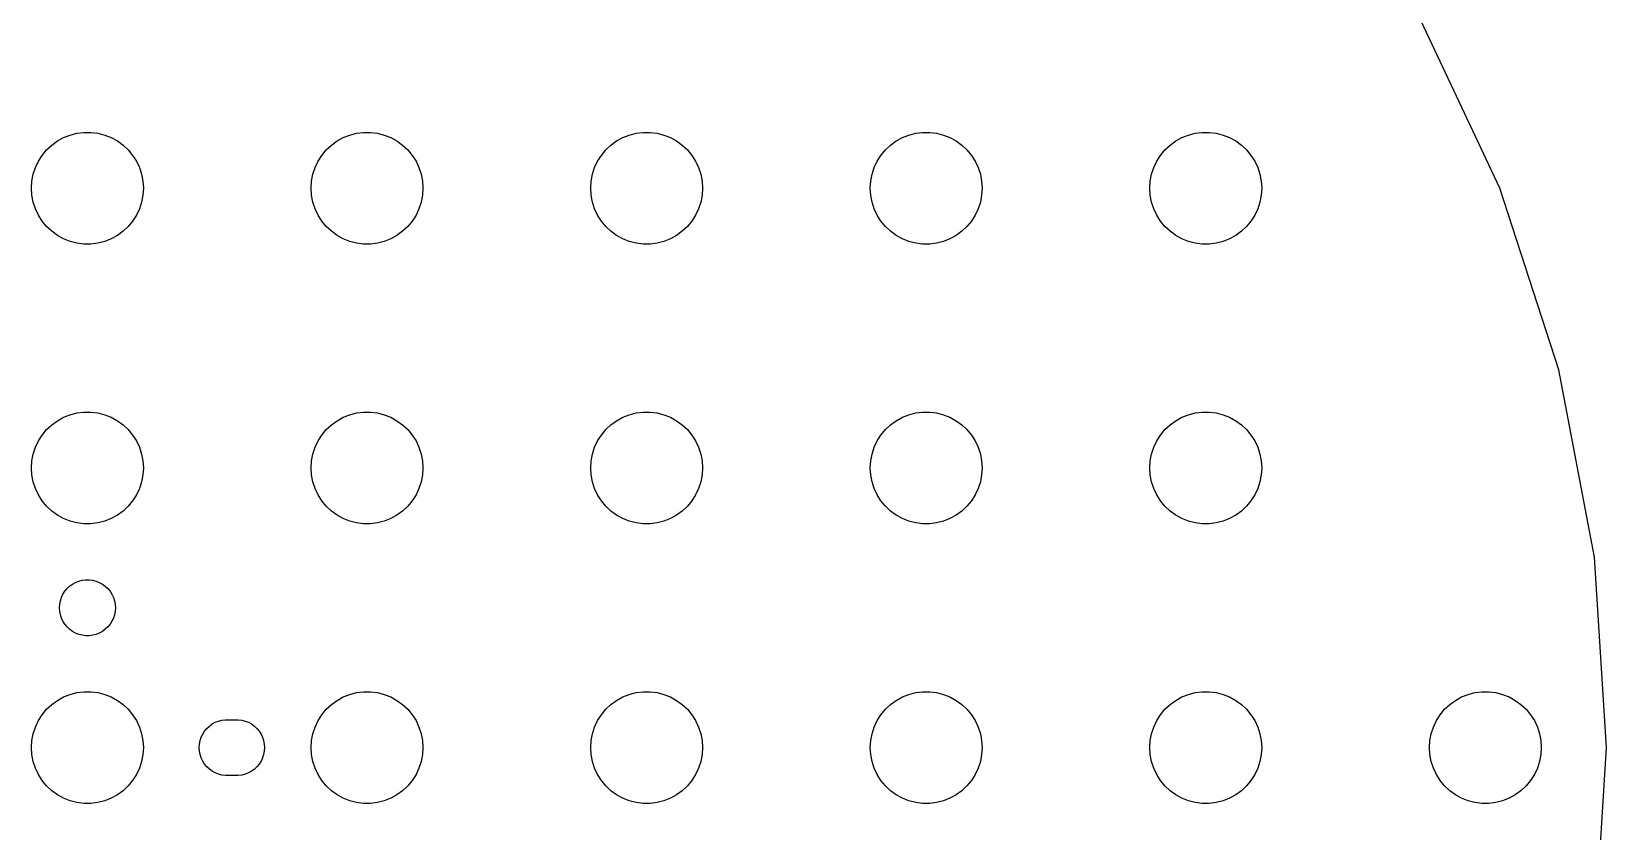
# Model space of a CAD drawing. Header units: metres. Extents: x -82 to 82, y -81 to 81.
# Drawn here: x -3 to 81.5, y -4.5 to 38.4 of the extents above; entities that cross this region are included whole.
import ezdxf

# ---------------------------------------------------------------- set-up
doc = ezdxf.new("R2010")
doc.units = ezdxf.units.M

msp = doc.modelspace()

# ---------------------------------------------------------------- linework, layer by layer
for p, q in [((75.7768, 30.0022), (71.419, 39.2629)), ((-0.562134, 32.9469), (-0.18837, 32.9941)), ((-0.18837, 32.9941), (0.18837, 32.9941)), ((0.18837, 32.9941), (0.562134, 32.9469)), ((14.4379, 32.9469), (14.8116, 32.9941)), ((14.8116, 32.9941), (15.1884, 32.9941)), ((15.1884, 32.9941), (15.5621, 32.9469)), ((29.4379, 32.9469), (29.8116, 32.9941)), ((29.8116, 32.9941), (30.1884, 32.9941)), ((30.1884, 32.9941), (30.5621, 32.9469)), ((44.4379, 32.9469), (44.8116, 32.9941)), ((44.8116, 32.9941), (45.1884, 32.9941)), ((45.1884, 32.9941), (45.5621, 32.9469)), ((59.4379, 32.9469), (59.8116, 32.9941)), ((59.8116, 32.9941), (60.1884, 32.9941)), ((60.1884, 32.9941), (60.5621, 32.9469)), ((-2.1869, 32.0536), (-1.91226, 32.3115)), ((-1.91226, 32.3115), (-1.60747, 32.533)), ((-1.60747, 32.533), (-1.27733, 32.7145)), ((-1.27733, 32.7145), (-0.927048, 32.8532)), ((-0.927048, 32.8532), (-0.562134, 32.9469)), ((0.562134, 32.9469), (0.927048, 32.8532)), ((0.927048, 32.8532), (1.27733, 32.7145)), ((1.27733, 32.7145), (1.60747, 32.533)), ((1.60747, 32.533), (1.91226, 32.3115)), ((1.91226, 32.3115), (2.1869, 32.0536)), ((12.8131, 32.0536), (13.0877, 32.3115)), ((13.0877, 32.3115), (13.3925, 32.533)), ((13.3925, 32.533), (13.7227, 32.7145)), ((13.7227, 32.7145), (14.0729, 32.8532)), ((14.0729, 32.8532), (14.4379, 32.9469)), ((15.5621, 32.9469), (15.927, 32.8532)), ((15.927, 32.8532), (16.2773, 32.7145)), ((16.2773, 32.7145), (16.6075, 32.533)), ((16.6075, 32.533), (16.9123, 32.3115)), ((16.9123, 32.3115), (17.1869, 32.0536)), ((27.8131, 32.0536), (28.0877, 32.3115)), ((28.0877, 32.3115), (28.3925, 32.533)), ((28.3925, 32.533), (28.7227, 32.7145)), ((28.7227, 32.7145), (29.0729, 32.8532)), ((29.0729, 32.8532), (29.4379, 32.9469)), ((30.5621, 32.9469), (30.927, 32.8532)), ((30.927, 32.8532), (31.2773, 32.7145)), ((31.2773, 32.7145), (31.6075, 32.533)), ((31.6075, 32.533), (31.9123, 32.3115)), ((31.9123, 32.3115), (32.1869, 32.0536)), ((42.8131, 32.0536), (43.0877, 32.3115)), ((43.0877, 32.3115), (43.3925, 32.533)), ((43.3925, 32.533), (43.7227, 32.7145)), ((43.7227, 32.7145), (44.0729, 32.8532)), ((44.0729, 32.8532), (44.4379, 32.9469)), ((45.5621, 32.9469), (45.927, 32.8532)), ((45.927, 32.8532), (46.2773, 32.7145)), ((46.2773, 32.7145), (46.6075, 32.533)), ((46.6075, 32.533), (46.9123, 32.3115)), ((46.9123, 32.3115), (47.1869, 32.0536)), ((57.8131, 32.0536), (58.0877, 32.3115)), ((58.0877, 32.3115), (58.3925, 32.533)), ((58.3925, 32.533), (58.7227, 32.7145)), ((58.7227, 32.7145), (59.0729, 32.8532)), ((59.0729, 32.8532), (59.4379, 32.9469)), ((60.5621, 32.9469), (60.927, 32.8532)), ((60.927, 32.8532), (61.2773, 32.7145)), ((61.2773, 32.7145), (61.6075, 32.533)), ((61.6075, 32.533), (61.9123, 32.3115)), ((61.9123, 32.3115), (62.1869, 32.0536)), ((-2.78932, 31.1044), (-2.62891, 31.4453)), ((-2.62891, 31.4453), (-2.42705, 31.7634)), ((-2.42705, 31.7634), (-2.1869, 32.0536)), ((2.1869, 32.0536), (2.42705, 31.7634)), ((2.42705, 31.7634), (2.62891, 31.4453)), ((2.62891, 31.4453), (2.78932, 31.1044)), ((12.2107, 31.1044), (12.3711, 31.4453)), ((12.3711, 31.4453), (12.5729, 31.7634)), ((12.5729, 31.7634), (12.8131, 32.0536)), ((17.1869, 32.0536), (17.427, 31.7634)), ((17.427, 31.7634), (17.6289, 31.4453)), ((17.6289, 31.4453), (17.7893, 31.1044)), ((27.2107, 31.1044), (27.3711, 31.4453)), ((27.3711, 31.4453), (27.5729, 31.7634)), ((27.5729, 31.7634), (27.8131, 32.0536)), ((32.1869, 32.0536), (32.427, 31.7634)), ((32.427, 31.7634), (32.6289, 31.4453)), ((32.6289, 31.4453), (32.7893, 31.1044)), ((42.2107, 31.1044), (42.3711, 31.4453)), ((42.3711, 31.4453), (42.5729, 31.7634)), ((42.5729, 31.7634), (42.8131, 32.0536)), ((47.1869, 32.0536), (47.427, 31.7634)), ((47.427, 31.7634), (47.6289, 31.4453)), ((47.6289, 31.4453), (47.7893, 31.1044)), ((57.2107, 31.1044), (57.3711, 31.4453)), ((57.3711, 31.4453), (57.5729, 31.7634)), ((57.5729, 31.7634), (57.8131, 32.0536)), ((62.1869, 32.0536), (62.427, 31.7634)), ((62.427, 31.7634), (62.6289, 31.4453)), ((62.6289, 31.4453), (62.7893, 31.1044)), ((-2.97633, 30.376), (-2.90575, 30.7461)), ((-2.90575, 30.7461), (-2.78932, 31.1044)), ((2.78932, 31.1044), (2.90575, 30.7461)), ((2.90575, 30.7461), (2.97633, 30.376)), ((12.0237, 30.376), (12.0942, 30.7461)), ((12.0942, 30.7461), (12.2107, 31.1044)), ((17.7893, 31.1044), (17.9057, 30.7461)), ((17.9057, 30.7461), (17.9763, 30.376)), ((27.0237, 30.376), (27.0942, 30.7461)), ((27.0942, 30.7461), (27.2107, 31.1044)), ((32.7893, 31.1044), (32.9057, 30.7461)), ((32.9057, 30.7461), (32.9763, 30.376)), ((42.0237, 30.376), (42.0942, 30.7461)), ((42.0942, 30.7461), (42.2107, 31.1044)), ((47.7893, 31.1044), (47.9057, 30.7461)), ((47.9057, 30.7461), (47.9763, 30.376)), ((57.0237, 30.376), (57.0942, 30.7461)), ((57.0942, 30.7461), (57.2107, 31.1044)), ((62.7893, 31.1044), (62.9057, 30.7461)), ((62.9057, 30.7461), (62.9763, 30.376)), ((-3, 30), (-2.97633, 30.376)), ((-2.97633, 29.624), (-3, 30)), ((-2.90575, 29.2539), (-2.97633, 29.624)), ((2.97633, 29.624), (2.90575, 29.2539)), ((2.97633, 30.376), (3, 30)), ((3, 30), (2.97633, 29.624)), ((12, 30), (12.0237, 30.376)), ((12.0237, 29.624), (12, 30)), ((12.0942, 29.2539), (12.0237, 29.624)), ((17.9763, 29.624), (17.9057, 29.2539)), ((17.9763, 30.376), (18, 30)), ((18, 30), (17.9763, 29.624)), ((27, 30), (27.0237, 30.376)), ((27.0237, 29.624), (27, 30)), ((27.0942, 29.2539), (27.0237, 29.624)), ((32.9763, 29.624), (32.9057, 29.2539)), ((32.9763, 30.376), (33, 30)), ((33, 30), (32.9763, 29.624)), ((42, 30), (42.0237, 30.376)), ((42.0237, 29.624), (42, 30)), ((42.0942, 29.2539), (42.0237, 29.624)), ((47.9763, 29.624), (47.9057, 29.2539)), ((47.9763, 30.376), (48, 30)), ((48, 30), (47.9763, 29.624)), ((57, 30), (57.0237, 30.376)), ((57.0237, 29.624), (57, 30)), ((57.0942, 29.2539), (57.0237, 29.624)), ((62.9763, 29.624), (62.9057, 29.2539)), ((62.9763, 30.376), (63, 30)), ((63, 30), (62.9763, 29.624)), ((78.9395, 20.2682), (75.7768, 30.0022)), ((-2.78932, 28.8956), (-2.90575, 29.2539)), ((-2.62891, 28.5547), (-2.78932, 28.8956)), ((2.78932, 28.8956), (2.62891, 28.5547)), ((2.90575, 29.2539), (2.78932, 28.8956)), ((12.2107, 28.8956), (12.0942, 29.2539)), ((12.3711, 28.5547), (12.2107, 28.8956)), ((17.7893, 28.8956), (17.6289, 28.5547)), ((17.9057, 29.2539), (17.7893, 28.8956)), ((27.2107, 28.8956), (27.0942, 29.2539)), ((27.3711, 28.5547), (27.2107, 28.8956)), ((32.7893, 28.8956), (32.6289, 28.5547)), ((32.9057, 29.2539), (32.7893, 28.8956)), ((42.2107, 28.8956), (42.0942, 29.2539)), ((42.3711, 28.5547), (42.2107, 28.8956)), ((47.7893, 28.8956), (47.6289, 28.5547)), ((47.9057, 29.2539), (47.7893, 28.8956)), ((57.2107, 28.8956), (57.0942, 29.2539)), ((57.3711, 28.5547), (57.2107, 28.8956)), ((62.7893, 28.8956), (62.6289, 28.5547)), ((62.9057, 29.2539), (62.7893, 28.8956)), ((-2.42705, 28.2366), (-2.62891, 28.5547)), ((-2.1869, 27.9464), (-2.42705, 28.2366)), ((-1.91226, 27.6884), (-2.1869, 27.9464)), ((2.1869, 27.9464), (1.91226, 27.6884)), ((2.42705, 28.2366), (2.1869, 27.9464)), ((2.62891, 28.5547), (2.42705, 28.2366)), ((12.5729, 28.2366), (12.3711, 28.5547)), ((12.8131, 27.9464), (12.5729, 28.2366)), ((13.0877, 27.6884), (12.8131, 27.9464)), ((17.1869, 27.9464), (16.9123, 27.6884)), ((17.427, 28.2366), (17.1869, 27.9464)), ((17.6289, 28.5547), (17.427, 28.2366)), ((27.5729, 28.2366), (27.3711, 28.5547)), ((27.8131, 27.9464), (27.5729, 28.2366)), ((28.0877, 27.6884), (27.8131, 27.9464)), ((32.1869, 27.9464), (31.9123, 27.6884)), ((32.427, 28.2366), (32.1869, 27.9464)), ((32.6289, 28.5547), (32.427, 28.2366)), ((42.5729, 28.2366), (42.3711, 28.5547)), ((42.8131, 27.9464), (42.5729, 28.2366)), ((43.0877, 27.6884), (42.8131, 27.9464)), ((47.1869, 27.9464), (46.9123, 27.6884)), ((47.427, 28.2366), (47.1869, 27.9464)), ((47.6289, 28.5547), (47.427, 28.2366)), ((57.5729, 28.2366), (57.3711, 28.5547)), ((57.8131, 27.9464), (57.5729, 28.2366)), ((58.0877, 27.6884), (57.8131, 27.9464)), ((62.1869, 27.9464), (61.9123, 27.6884)), ((62.427, 28.2366), (62.1869, 27.9464)), ((62.6289, 28.5547), (62.427, 28.2366)), ((-1.60747, 27.467), (-1.91226, 27.6884)), ((-1.27733, 27.2855), (-1.60747, 27.467)), ((-0.927048, 27.1468), (-1.27733, 27.2855)), ((-0.562134, 27.0531), (-0.927048, 27.1468)), ((-0.18837, 27.0059), (-0.562134, 27.0531)), ((0.562134, 27.0531), (0.18837, 27.0059)), ((0.927048, 27.1468), (0.562134, 27.0531)), ((1.27733, 27.2855), (0.927048, 27.1468)), ((1.60747, 27.467), (1.27733, 27.2855)), ((1.91226, 27.6884), (1.60747, 27.467)), ((13.3925, 27.467), (13.0877, 27.6884)), ((13.7227, 27.2855), (13.3925, 27.467)), ((14.0729, 27.1468), (13.7227, 27.2855)), ((14.4379, 27.0531), (14.0729, 27.1468)), ((14.8116, 27.0059), (14.4379, 27.0531)), ((15.5621, 27.0531), (15.1884, 27.0059)), ((15.927, 27.1468), (15.5621, 27.0531)), ((16.2773, 27.2855), (15.927, 27.1468)), ((16.6075, 27.467), (16.2773, 27.2855)), ((16.9123, 27.6884), (16.6075, 27.467)), ((28.3925, 27.467), (28.0877, 27.6884)), ((28.7227, 27.2855), (28.3925, 27.467)), ((29.0729, 27.1468), (28.7227, 27.2855)), ((29.4379, 27.0531), (29.0729, 27.1468)), ((29.8116, 27.0059), (29.4379, 27.0531)), ((30.5621, 27.0531), (30.1884, 27.0059)), ((30.927, 27.1468), (30.5621, 27.0531)), ((31.2773, 27.2855), (30.927, 27.1468)), ((31.6075, 27.467), (31.2773, 27.2855)), ((31.9123, 27.6884), (31.6075, 27.467)), ((43.3925, 27.467), (43.0877, 27.6884)), ((43.7227, 27.2855), (43.3925, 27.467)), ((44.0729, 27.1468), (43.7227, 27.2855)), ((44.4379, 27.0531), (44.0729, 27.1468)), ((44.8116, 27.0059), (44.4379, 27.0531)), ((45.5621, 27.0531), (45.1884, 27.0059)), ((45.927, 27.1468), (45.5621, 27.0531)), ((46.2773, 27.2855), (45.927, 27.1468)), ((46.6075, 27.467), (46.2773, 27.2855)), ((46.9123, 27.6884), (46.6075, 27.467)), ((58.3925, 27.467), (58.0877, 27.6884)), ((58.7227, 27.2855), (58.3925, 27.467)), ((59.0729, 27.1468), (58.7227, 27.2855)), ((59.4379, 27.0531), (59.0729, 27.1468)), ((59.8116, 27.0059), (59.4379, 27.0531)), ((60.5621, 27.0531), (60.1884, 27.0059)), ((60.927, 27.1468), (60.5621, 27.0531)), ((61.2773, 27.2855), (60.927, 27.1468)), ((61.6075, 27.467), (61.2773, 27.2855)), ((61.9123, 27.6884), (61.6075, 27.467)), ((0.18837, 27.0059), (-0.18837, 27.0059)), ((15.1884, 27.0059), (14.8116, 27.0059)), ((30.1884, 27.0059), (29.8116, 27.0059)), ((45.1884, 27.0059), (44.8116, 27.0059)), ((60.1884, 27.0059), (59.8116, 27.0059)), ((80.8573, 10.2146), (78.9395, 20.2682)), ((-1.27733, 17.7145), (-0.927048, 17.8532)), ((-0.927048, 17.8532), (-0.562134, 17.9469)), ((-0.562134, 17.9469), (-0.18837, 17.9941)), ((-0.18837, 17.9941), (0.18837, 17.9941)), ((0.18837, 17.9941), (0.562134, 17.9469)), ((0.562134, 17.9469), (0.927048, 17.8532)), ((0.927048, 17.8532), (1.27733, 17.7145)), ((13.7227, 17.7145), (14.0729, 17.8532)), ((14.0729, 17.8532), (14.4379, 17.9469)), ((14.4379, 17.9469), (14.8116, 17.9941)), ((14.8116, 17.9941), (15.1884, 17.9941)), ((15.1884, 17.9941), (15.5621, 17.9469)), ((15.5621, 17.9469), (15.927, 17.8532)), ((15.927, 17.8532), (16.2773, 17.7145)), ((28.7227, 17.7145), (29.0729, 17.8532)), ((29.0729, 17.8532), (29.4379, 17.9469)), ((29.4379, 17.9469), (29.8116, 17.9941)), ((29.8116, 17.9941), (30.1884, 17.9941)), ((30.1884, 17.9941), (30.5621, 17.9469)), ((30.5621, 17.9469), (30.927, 17.8532)), ((30.927, 17.8532), (31.2773, 17.7145)), ((43.7227, 17.7145), (44.0729, 17.8532)), ((44.0729, 17.8532), (44.4379, 17.9469)), ((44.4379, 17.9469), (44.8116, 17.9941)), ((44.8116, 17.9941), (45.1884, 17.9941)), ((45.1884, 17.9941), (45.5621, 17.9469)), ((45.5621, 17.9469), (45.927, 17.8532)), ((45.927, 17.8532), (46.2773, 17.7145)), ((58.7227, 17.7145), (59.0729, 17.8532)), ((59.0729, 17.8532), (59.4379, 17.9469)), ((59.4379, 17.9469), (59.8116, 17.9941)), ((59.8116, 17.9941), (60.1884, 17.9941)), ((60.1884, 17.9941), (60.5621, 17.9469)), ((60.5621, 17.9469), (60.927, 17.8532)), ((60.927, 17.8532), (61.2773, 17.7145)), ((-2.42705, 16.7634), (-2.1869, 17.0536)), ((-2.1869, 17.0536), (-1.91226, 17.3115)), ((-1.91226, 17.3115), (-1.60747, 17.533)), ((-1.60747, 17.533), (-1.27733, 17.7145)), ((1.27733, 17.7145), (1.60747, 17.533)), ((1.60747, 17.533), (1.91226, 17.3115)), ((1.91226, 17.3115), (2.1869, 17.0536)), ((2.1869, 17.0536), (2.42705, 16.7634)), ((12.5729, 16.7634), (12.8131, 17.0536)), ((12.8131, 17.0536), (13.0877, 17.3115)), ((13.0877, 17.3115), (13.3925, 17.533)), ((13.3925, 17.533), (13.7227, 17.7145)), ((16.2773, 17.7145), (16.6075, 17.533)), ((16.6075, 17.533), (16.9123, 17.3115)), ((16.9123, 17.3115), (17.1869, 17.0536)), ((17.1869, 17.0536), (17.427, 16.7634)), ((27.5729, 16.7634), (27.8131, 17.0536)), ((27.8131, 17.0536), (28.0877, 17.3115)), ((28.0877, 17.3115), (28.3925, 17.533)), ((28.3925, 17.533), (28.7227, 17.7145)), ((31.2773, 17.7145), (31.6075, 17.533)), ((31.6075, 17.533), (31.9123, 17.3115)), ((31.9123, 17.3115), (32.1869, 17.0536)), ((32.1869, 17.0536), (32.427, 16.7634)), ((42.5729, 16.7634), (42.8131, 17.0536)), ((42.8131, 17.0536), (43.0877, 17.3115)), ((43.0877, 17.3115), (43.3925, 17.533)), ((43.3925, 17.533), (43.7227, 17.7145)), ((46.2773, 17.7145), (46.6075, 17.533)), ((46.6075, 17.533), (46.9123, 17.3115)), ((46.9123, 17.3115), (47.1869, 17.0536)), ((47.1869, 17.0536), (47.427, 16.7634)), ((57.5729, 16.7634), (57.8131, 17.0536)), ((57.8131, 17.0536), (58.0877, 17.3115)), ((58.0877, 17.3115), (58.3925, 17.533)), ((58.3925, 17.533), (58.7227, 17.7145)), ((61.2773, 17.7145), (61.6075, 17.533)), ((61.6075, 17.533), (61.9123, 17.3115)), ((61.9123, 17.3115), (62.1869, 17.0536)), ((62.1869, 17.0536), (62.427, 16.7634)), ((-2.90575, 15.7461), (-2.78932, 16.1044)), ((-2.78932, 16.1044), (-2.62891, 16.4453)), ((-2.62891, 16.4453), (-2.42705, 16.7634)), ((2.42705, 16.7634), (2.62891, 16.4453)), ((2.62891, 16.4453), (2.78932, 16.1044)), ((2.78932, 16.1044), (2.90575, 15.7461)), ((12.0942, 15.7461), (12.2107, 16.1044)), ((12.2107, 16.1044), (12.3711, 16.4453)), ((12.3711, 16.4453), (12.5729, 16.7634)), ((17.427, 16.7634), (17.6289, 16.4453)), ((17.6289, 16.4453), (17.7893, 16.1044)), ((17.7893, 16.1044), (17.9057, 15.7461)), ((27.0942, 15.7461), (27.2107, 16.1044)), ((27.2107, 16.1044), (27.3711, 16.4453)), ((27.3711, 16.4453), (27.5729, 16.7634)), ((32.427, 16.7634), (32.6289, 16.4453)), ((32.6289, 16.4453), (32.7893, 16.1044)), ((32.7893, 16.1044), (32.9057, 15.7461)), ((42.0942, 15.7461), (42.2107, 16.1044)), ((42.2107, 16.1044), (42.3711, 16.4453)), ((42.3711, 16.4453), (42.5729, 16.7634)), ((47.427, 16.7634), (47.6289, 16.4453)), ((47.6289, 16.4453), (47.7893, 16.1044)), ((47.7893, 16.1044), (47.9057, 15.7461)), ((57.0942, 15.7461), (57.2107, 16.1044)), ((57.2107, 16.1044), (57.3711, 16.4453)), ((57.3711, 16.4453), (57.5729, 16.7634)), ((62.427, 16.7634), (62.6289, 16.4453)), ((62.6289, 16.4453), (62.7893, 16.1044)), ((62.7893, 16.1044), (62.9057, 15.7461)), ((-3, 15), (-2.97633, 15.376)), ((-2.97633, 15.376), (-2.90575, 15.7461)), ((2.90575, 15.7461), (2.97633, 15.376)), ((2.97633, 15.376), (3, 15)), ((12, 15), (12.0237, 15.376)), ((12.0237, 15.376), (12.0942, 15.7461)), ((17.9057, 15.7461), (17.9763, 15.376)), ((17.9763, 15.376), (18, 15)), ((27, 15), (27.0237, 15.376)), ((27.0237, 15.376), (27.0942, 15.7461)), ((32.9057, 15.7461), (32.9763, 15.376)), ((32.9763, 15.376), (33, 15)), ((42, 15), (42.0237, 15.376)), ((42.0237, 15.376), (42.0942, 15.7461)), ((47.9057, 15.7461), (47.9763, 15.376)), ((47.9763, 15.376), (48, 15)), ((57, 15), (57.0237, 15.376)), ((57.0237, 15.376), (57.0942, 15.7461)), ((62.9057, 15.7461), (62.9763, 15.376)), ((62.9763, 15.376), (63, 15)), ((-2.97633, 14.624), (-3, 15)), ((-2.90575, 14.2539), (-2.97633, 14.624)), ((2.97633, 14.624), (2.90575, 14.2539)), ((3, 15), (2.97633, 14.624)), ((12.0237, 14.624), (12, 15)), ((12.0942, 14.2539), (12.0237, 14.624)), ((17.9763, 14.624), (17.9057, 14.2539)), ((18, 15), (17.9763, 14.624)), ((27.0237, 14.624), (27, 15)), ((27.0942, 14.2539), (27.0237, 14.624)), ((32.9763, 14.624), (32.9057, 14.2539)), ((33, 15), (32.9763, 14.624)), ((42.0237, 14.624), (42, 15)), ((42.0942, 14.2539), (42.0237, 14.624)), ((47.9763, 14.624), (47.9057, 14.2539)), ((48, 15), (47.9763, 14.624)), ((57.0237, 14.624), (57, 15)), ((57.0942, 14.2539), (57.0237, 14.624)), ((62.9763, 14.624), (62.9057, 14.2539)), ((63, 15), (62.9763, 14.624)), ((-2.78932, 13.8956), (-2.90575, 14.2539)), ((-2.62891, 13.5547), (-2.78932, 13.8956)), ((-2.42705, 13.2366), (-2.62891, 13.5547)), ((2.62891, 13.5547), (2.42705, 13.2366)), ((2.78932, 13.8956), (2.62891, 13.5547)), ((2.90575, 14.2539), (2.78932, 13.8956)), ((12.2107, 13.8956), (12.0942, 14.2539)), ((12.3711, 13.5547), (12.2107, 13.8956)), ((12.5729, 13.2366), (12.3711, 13.5547)), ((17.6289, 13.5547), (17.427, 13.2366)), ((17.7893, 13.8956), (17.6289, 13.5547)), ((17.9057, 14.2539), (17.7893, 13.8956)), ((27.2107, 13.8956), (27.0942, 14.2539)), ((27.3711, 13.5547), (27.2107, 13.8956)), ((27.5729, 13.2366), (27.3711, 13.5547)), ((32.6289, 13.5547), (32.427, 13.2366)), ((32.7893, 13.8956), (32.6289, 13.5547)), ((32.9057, 14.2539), (32.7893, 13.8956)), ((42.2107, 13.8956), (42.0942, 14.2539)), ((42.3711, 13.5547), (42.2107, 13.8956)), ((42.5729, 13.2366), (42.3711, 13.5547)), ((47.6289, 13.5547), (47.427, 13.2366)), ((47.7893, 13.8956), (47.6289, 13.5547)), ((47.9057, 14.2539), (47.7893, 13.8956)), ((57.2107, 13.8956), (57.0942, 14.2539)), ((57.3711, 13.5547), (57.2107, 13.8956)), ((57.5729, 13.2366), (57.3711, 13.5547)), ((62.6289, 13.5547), (62.427, 13.2366)), ((62.7893, 13.8956), (62.6289, 13.5547)), ((62.9057, 14.2539), (62.7893, 13.8956)), ((-2.1869, 12.9464), (-2.42705, 13.2366)), ((-1.91226, 12.6884), (-2.1869, 12.9464)), ((-1.60747, 12.467), (-1.91226, 12.6884)), ((1.91226, 12.6884), (1.60747, 12.467)), ((2.1869, 12.9464), (1.91226, 12.6884)), ((2.42705, 13.2366), (2.1869, 12.9464)), ((12.8131, 12.9464), (12.5729, 13.2366)), ((13.0877, 12.6884), (12.8131, 12.9464)), ((13.3925, 12.467), (13.0877, 12.6884)), ((16.9123, 12.6884), (16.6075, 12.467)), ((17.1869, 12.9464), (16.9123, 12.6884)), ((17.427, 13.2366), (17.1869, 12.9464)), ((27.8131, 12.9464), (27.5729, 13.2366)), ((28.0877, 12.6884), (27.8131, 12.9464)), ((28.3925, 12.467), (28.0877, 12.6884)), ((31.9123, 12.6884), (31.6075, 12.467)), ((32.1869, 12.9464), (31.9123, 12.6884)), ((32.427, 13.2366), (32.1869, 12.9464)), ((42.8131, 12.9464), (42.5729, 13.2366)), ((43.0877, 12.6884), (42.8131, 12.9464)), ((43.3925, 12.467), (43.0877, 12.6884)), ((46.9123, 12.6884), (46.6075, 12.467)), ((47.1869, 12.9464), (46.9123, 12.6884)), ((47.427, 13.2366), (47.1869, 12.9464)), ((57.8131, 12.9464), (57.5729, 13.2366)), ((58.0877, 12.6884), (57.8131, 12.9464)), ((58.3925, 12.467), (58.0877, 12.6884)), ((61.9123, 12.6884), (61.6075, 12.467)), ((62.1869, 12.9464), (61.9123, 12.6884)), ((62.427, 13.2366), (62.1869, 12.9464)), ((-1.27733, 12.2855), (-1.60747, 12.467)), ((-0.927048, 12.1468), (-1.27733, 12.2855)), ((-0.562134, 12.0531), (-0.927048, 12.1468)), ((-0.18837, 12.0059), (-0.562134, 12.0531)), ((0.18837, 12.0059), (-0.18837, 12.0059)), ((0.562134, 12.0531), (0.18837, 12.0059)), ((0.927048, 12.1468), (0.562134, 12.0531)), ((1.27733, 12.2855), (0.927048, 12.1468)), ((1.60747, 12.467), (1.27733, 12.2855)), ((13.7227, 12.2855), (13.3925, 12.467)), ((14.0729, 12.1468), (13.7227, 12.2855)), ((14.4379, 12.0531), (14.0729, 12.1468)), ((14.8116, 12.0059), (14.4379, 12.0531)), ((15.1884, 12.0059), (14.8116, 12.0059)), ((15.5621, 12.0531), (15.1884, 12.0059)), ((15.927, 12.1468), (15.5621, 12.0531)), ((16.2773, 12.2855), (15.927, 12.1468)), ((16.6075, 12.467), (16.2773, 12.2855)), ((28.7227, 12.2855), (28.3925, 12.467)), ((29.0729, 12.1468), (28.7227, 12.2855)), ((29.4379, 12.0531), (29.0729, 12.1468)), ((29.8116, 12.0059), (29.4379, 12.0531)), ((30.1884, 12.0059), (29.8116, 12.0059)), ((30.5621, 12.0531), (30.1884, 12.0059)), ((30.927, 12.1468), (30.5621, 12.0531)), ((31.2773, 12.2855), (30.927, 12.1468)), ((31.6075, 12.467), (31.2773, 12.2855)), ((43.7227, 12.2855), (43.3925, 12.467)), ((44.0729, 12.1468), (43.7227, 12.2855)), ((44.4379, 12.0531), (44.0729, 12.1468)), ((44.8116, 12.0059), (44.4379, 12.0531)), ((45.1884, 12.0059), (44.8116, 12.0059)), ((45.5621, 12.0531), (45.1884, 12.0059)), ((45.927, 12.1468), (45.5621, 12.0531)), ((46.2773, 12.2855), (45.927, 12.1468)), ((46.6075, 12.467), (46.2773, 12.2855)), ((58.7227, 12.2855), (58.3925, 12.467)), ((59.0729, 12.1468), (58.7227, 12.2855)), ((59.4379, 12.0531), (59.0729, 12.1468)), ((59.8116, 12.0059), (59.4379, 12.0531)), ((60.1884, 12.0059), (59.8116, 12.0059)), ((60.5621, 12.0531), (60.1884, 12.0059)), ((60.927, 12.1468), (60.5621, 12.0531)), ((61.2773, 12.2855), (60.927, 12.1468)), ((61.6075, 12.467), (61.2773, 12.2855)), ((81.5, 0), (80.8573, 10.2146)), ((-1.21352, 8.38167), (-1.09344, 8.52681)), ((-1.09344, 8.52681), (-0.956131, 8.65576)), ((-0.956131, 8.65576), (-0.803726, 8.76648)), ((-0.803726, 8.76648), (-0.638657, 8.85724)), ((-0.638657, 8.85724), (-0.463516, 8.92657)), ((-0.463516, 8.92657), (-0.281067, 8.97342)), ((-0.281067, 8.97342), (-0.094177, 8.99704)), ((-0.094177, 8.99704), (0.094177, 8.99704)), ((0.094177, 8.99704), (0.281067, 8.97342)), ((0.281067, 8.97342), (0.463516, 8.92657)), ((0.463516, 8.92657), (0.638657, 8.85724)), ((0.638657, 8.85724), (0.803726, 8.76648)), ((0.803726, 8.76648), (0.956131, 8.65576)), ((0.956131, 8.65576), (1.09344, 8.52681)), ((1.09344, 8.52681), (1.21352, 8.38167)), ((-1.5, 7.5), (-1.48816, 7.68799)), ((-1.48816, 7.68799), (-1.45287, 7.87303)), ((-1.45287, 7.87303), (-1.39465, 8.05219)), ((-1.39465, 8.05219), (-1.31445, 8.22263)), ((-1.31445, 8.22263), (-1.21352, 8.38167)), ((1.21352, 8.38167), (1.31445, 8.22263)), ((1.31445, 8.22263), (1.39465, 8.05219)), ((1.39465, 8.05219), (1.45287, 7.87303)), ((1.45287, 7.87303), (1.48816, 7.68799)), ((1.48816, 7.68799), (1.5, 7.5)), ((-1.48816, 7.312), (-1.5, 7.5)), ((-1.45287, 7.12695), (-1.48816, 7.312)), ((-1.39465, 6.9478), (-1.45287, 7.12695)), ((-1.31445, 6.77736), (-1.39465, 6.9478)), ((-1.21352, 6.61832), (-1.31445, 6.77736)), ((1.31445, 6.77736), (1.21352, 6.61832)), ((1.39465, 6.9478), (1.31445, 6.77736)), ((1.45287, 7.12695), (1.39465, 6.9478)), ((1.48816, 7.312), (1.45287, 7.12695)), ((1.5, 7.5), (1.48816, 7.312)), ((-1.09344, 6.47318), (-1.21352, 6.61832)), ((-0.956131, 6.34422), (-1.09344, 6.47318)), ((-0.803726, 6.23351), (-0.956131, 6.34422)), ((-0.638657, 6.14275), (-0.803726, 6.23351)), ((-0.463516, 6.07341), (-0.638657, 6.14275)), ((-0.281067, 6.02657), (-0.463516, 6.07341)), ((-0.094177, 6.00294), (-0.281067, 6.02657)), ((0.094177, 6.00294), (-0.094177, 6.00294)), ((0.281067, 6.02657), (0.094177, 6.00294)), ((0.463516, 6.07341), (0.281067, 6.02657)), ((0.638657, 6.14275), (0.463516, 6.07341)), ((0.803726, 6.23351), (0.638657, 6.14275)), ((0.956131, 6.34422), (0.803726, 6.23351)), ((1.09344, 6.47318), (0.956131, 6.34422)), ((1.21352, 6.61832), (1.09344, 6.47318)), ((-1.60747, 2.53297), (-1.27733, 2.71448)), ((-1.27733, 2.71448), (-0.927048, 2.85316)), ((-0.927048, 2.85316), (-0.562134, 2.94685)), ((-0.562134, 2.94685), (-0.18837, 2.99408)), ((-0.18837, 2.99408), (0.18837, 2.99408)), ((0.18837, 2.99408), (0.562134, 2.94685)), ((0.562134, 2.94685), (0.927048, 2.85316)), ((0.927048, 2.85316), (1.27733, 2.71448)), ((1.27733, 2.71448), (1.60747, 2.53297)), ((13.3925, 2.53297), (13.7227, 2.71448)), ((13.7227, 2.71448), (14.0729, 2.85316)), ((14.0729, 2.85316), (14.4379, 2.94685)), ((14.4379, 2.94685), (14.8116, 2.99408)), ((14.8116, 2.99408), (15.1884, 2.99408)), ((15.1884, 2.99408), (15.5621, 2.94685)), ((15.5621, 2.94685), (15.927, 2.85316)), ((15.927, 2.85316), (16.2773, 2.71448)), ((16.2773, 2.71448), (16.6075, 2.53297)), ((28.3925, 2.53297), (28.7227, 2.71448)), ((28.7227, 2.71448), (29.0729, 2.85316)), ((29.0729, 2.85316), (29.4379, 2.94685)), ((29.4379, 2.94685), (29.8116, 2.99408)), ((29.8116, 2.99408), (30.1884, 2.99408)), ((30.1884, 2.99408), (30.5621, 2.94685)), ((30.5621, 2.94685), (30.927, 2.85316)), ((30.927, 2.85316), (31.2773, 2.71448)), ((31.2773, 2.71448), (31.6075, 2.53297)), ((43.3925, 2.53297), (43.7227, 2.71448)), ((43.7227, 2.71448), (44.0729, 2.85316)), ((44.0729, 2.85316), (44.4379, 2.94685)), ((44.4379, 2.94685), (44.8116, 2.99408)), ((44.8116, 2.99408), (45.1884, 2.99408)), ((45.1884, 2.99408), (45.5621, 2.94685)), ((45.5621, 2.94685), (45.927, 2.85316)), ((45.927, 2.85316), (46.2773, 2.71448)), ((46.2773, 2.71448), (46.6075, 2.53297)), ((58.3925, 2.53297), (58.7227, 2.71448)), ((58.7227, 2.71448), (59.0729, 2.85316)), ((59.0729, 2.85316), (59.4379, 2.94685)), ((59.4379, 2.94685), (59.8116, 2.99408)), ((59.8116, 2.99408), (60.1884, 2.99408)), ((60.1884, 2.99408), (60.5621, 2.94685)), ((60.5621, 2.94685), (60.927, 2.85316)), ((60.927, 2.85316), (61.2773, 2.71448)), ((61.2773, 2.71448), (61.6075, 2.53297)), ((73.3925, 2.53297), (73.7227, 2.71448)), ((73.7227, 2.71448), (74.073, 2.85316)), ((74.073, 2.85316), (74.4379, 2.94685)), ((74.4379, 2.94685), (74.8116, 2.99408)), ((74.8116, 2.99408), (75.1884, 2.99408)), ((75.1884, 2.99408), (75.5621, 2.94685)), ((75.5621, 2.94685), (75.927, 2.85316)), ((75.927, 2.85316), (76.2773, 2.71448)), ((76.2773, 2.71448), (76.6075, 2.53297)), ((-2.62891, 1.44525), (-2.42705, 1.76335)), ((-2.42705, 1.76335), (-2.1869, 2.05363)), ((-2.1869, 2.05363), (-1.91226, 2.31154)), ((-1.91226, 2.31154), (-1.60747, 2.53297)), ((1.60747, 2.53297), (1.91226, 2.31154)), ((1.91226, 2.31154), (2.1869, 2.05363)), ((2.1869, 2.05363), (2.42705, 1.76335)), ((2.42705, 1.76335), (2.62891, 1.44525)), ((12.3711, 1.44525), (12.5729, 1.76335)), ((12.5729, 1.76335), (12.8131, 2.05363)), ((12.8131, 2.05363), (13.0877, 2.31154)), ((13.0877, 2.31154), (13.3925, 2.53297)), ((16.6075, 2.53297), (16.9123, 2.31154)), ((16.9123, 2.31154), (17.1869, 2.05363)), ((17.1869, 2.05363), (17.427, 1.76335)), ((17.427, 1.76335), (17.6289, 1.44525)), ((27.3711, 1.44525), (27.5729, 1.76335)), ((27.5729, 1.76335), (27.8131, 2.05363)), ((27.8131, 2.05363), (28.0877, 2.31154)), ((28.0877, 2.31154), (28.3925, 2.53297)), ((31.6075, 2.53297), (31.9123, 2.31154)), ((31.9123, 2.31154), (32.1869, 2.05363)), ((32.1869, 2.05363), (32.427, 1.76335)), ((32.427, 1.76335), (32.6289, 1.44525)), ((42.3711, 1.44525), (42.5729, 1.76335)), ((42.5729, 1.76335), (42.8131, 2.05363)), ((42.8131, 2.05363), (43.0877, 2.31154)), ((43.0877, 2.31154), (43.3925, 2.53297)), ((46.6075, 2.53297), (46.9123, 2.31154)), ((46.9123, 2.31154), (47.1869, 2.05363)), ((47.1869, 2.05363), (47.427, 1.76335)), ((47.427, 1.76335), (47.6289, 1.44525)), ((57.3711, 1.44525), (57.5729, 1.76335)), ((57.5729, 1.76335), (57.8131, 2.05363)), ((57.8131, 2.05363), (58.0877, 2.31154)), ((58.0877, 2.31154), (58.3925, 2.53297)), ((61.6075, 2.53297), (61.9123, 2.31154)), ((61.9123, 2.31154), (62.1869, 2.05363)), ((62.1869, 2.05363), (62.427, 1.76335)), ((62.427, 1.76335), (62.6289, 1.44525)), ((72.3711, 1.44525), (72.573, 1.76335)), ((72.573, 1.76335), (72.8131, 2.05363)), ((72.8131, 2.05363), (73.0877, 2.31154)), ((73.0877, 2.31154), (73.3925, 2.53297)), ((76.6075, 2.53297), (76.9123, 2.31154)), ((76.9123, 2.31154), (77.1869, 2.05363)), ((77.1869, 2.05363), (77.427, 1.76335)), ((77.427, 1.76335), (77.6289, 1.44525)), ((-2.90575, 0.746063), (-2.78932, 1.10437)), ((-2.78932, 1.10437), (-2.62891, 1.44525)), ((2.62891, 1.44525), (2.78932, 1.10437)), ((2.78932, 1.10437), (2.90575, 0.746063)), ((6.18553, 0.722626), (6.28647, 0.881668)), ((6.28647, 0.881668), (6.40654, 1.02681)), ((6.40654, 1.02681), (6.54385, 1.15576)), ((6.54385, 1.15576), (6.69626, 1.26648)), ((6.69626, 1.26648), (6.86133, 1.35724)), ((6.86133, 1.35724), (7.03647, 1.42657)), ((7.03647, 1.42657), (7.21892, 1.47342)), ((7.21892, 1.47342), (7.40581, 1.49704)), ((7.40581, 1.49704), (8.09418, 1.49704)), ((8.09418, 1.49704), (8.28107, 1.47342)), ((8.28107, 1.47342), (8.46352, 1.42657)), ((8.46352, 1.42657), (8.63866, 1.35724)), ((8.63866, 1.35724), (8.80373, 1.26648)), ((8.80373, 1.26648), (8.95613, 1.15576)), ((8.95613, 1.15576), (9.09344, 1.02681)), ((9.09344, 1.02681), (9.21352, 0.881668)), ((9.21352, 0.881668), (9.31445, 0.722626)), ((12.0942, 0.746063), (12.2107, 1.10437)), ((12.2107, 1.10437), (12.3711, 1.44525)), ((17.6289, 1.44525), (17.7893, 1.10437)), ((17.7893, 1.10437), (17.9057, 0.746063)), ((27.0942, 0.746063), (27.2107, 1.10437)), ((27.2107, 1.10437), (27.3711, 1.44525)), ((32.6289, 1.44525), (32.7893, 1.10437)), ((32.7893, 1.10437), (32.9057, 0.746063)), ((42.0942, 0.746063), (42.2107, 1.10437)), ((42.2107, 1.10437), (42.3711, 1.44525)), ((47.6289, 1.44525), (47.7893, 1.10437)), ((47.7893, 1.10437), (47.9057, 0.746063)), ((57.0942, 0.746063), (57.2107, 1.10437)), ((57.2107, 1.10437), (57.3711, 1.44525)), ((62.6289, 1.44525), (62.7893, 1.10437)), ((62.7893, 1.10437), (62.9057, 0.746063)), ((72.0943, 0.746063), (72.2107, 1.10437)), ((72.2107, 1.10437), (72.3711, 1.44525)), ((77.6289, 1.44525), (77.7893, 1.10437)), ((77.7893, 1.10437), (77.9057, 0.746063)), ((-3, 0), (-2.97633, 0.375992)), ((-2.97633, -0.375992), (-3, 0)), ((-2.97633, 0.375992), (-2.90575, 0.746063)), ((2.90575, 0.746063), (2.97633, 0.375992)), ((2.97633, 0.375992), (3, 0)), ((3, 0), (2.97633, -0.375992)), ((6, 0), (6.01183, 0.187988)), ((6.01183, -0.187988), (6, 0)), ((6.01183, 0.187988), (6.04712, 0.373032)), ((6.04712, 0.373032), (6.10533, 0.552185)), ((6.10533, 0.552185), (6.18553, 0.722626)), ((9.31445, 0.722626), (9.39465, 0.552185)), ((9.39465, 0.552185), (9.45287, 0.373032)), ((9.45287, 0.373032), (9.48816, 0.187988)), ((9.48816, 0.187988), (9.5, 0)), ((9.5, 0), (9.48816, -0.187988)), ((12, 0), (12.0237, 0.375992)), ((12.0237, -0.375992), (12, 0)), ((12.0237, 0.375992), (12.0942, 0.746063)), ((17.9057, 0.746063), (17.9763, 0.375992)), ((17.9763, 0.375992), (18, 0)), ((18, 0), (17.9763, -0.375992)), ((27, 0), (27.0237, 0.375992)), ((27.0237, -0.375992), (27, 0)), ((27.0237, 0.375992), (27.0942, 0.746063)), ((32.9057, 0.746063), (32.9763, 0.375992)), ((32.9763, 0.375992), (33, 0)), ((33, 0), (32.9763, -0.375992)), ((42, 0), (42.0237, 0.375992)), ((42.0237, -0.375992), (42, 0)), ((42.0237, 0.375992), (42.0942, 0.746063)), ((47.9057, 0.746063), (47.9763, 0.375992)), ((47.9763, 0.375992), (48, 0)), ((48, 0), (47.9763, -0.375992)), ((57, 0), (57.0237, 0.375992)), ((57.0237, -0.375992), (57, 0)), ((57.0237, 0.375992), (57.0942, 0.746063)), ((62.9057, 0.746063), (62.9763, 0.375992)), ((62.9763, 0.375992), (63, 0)), ((63, 0), (62.9763, -0.375992)), ((72, 0), (72.0237, 0.375992)), ((72.0237, -0.375992), (72, 0)), ((72.0237, 0.375992), (72.0943, 0.746063)), ((77.9057, 0.746063), (77.9763, 0.375992)), ((77.9763, 0.375992), (78, 0)), ((78, 0), (77.9763, -0.375992)), ((80.8573, -10.2146), (81.5, 0)), ((-2.90575, -0.746063), (-2.97633, -0.375992)), ((-2.78932, -1.10437), (-2.90575, -0.746063)), ((2.90575, -0.746063), (2.78932, -1.10437)), ((2.97633, -0.375992), (2.90575, -0.746063)), ((6.04712, -0.373032), (6.01183, -0.187988)), ((6.10533, -0.552185), (6.04712, -0.373032)), ((6.18553, -0.722626), (6.10533, -0.552185)), ((6.28647, -0.881668), (6.18553, -0.722626)), ((9.31445, -0.722626), (9.21352, -0.881668)), ((9.39465, -0.552185), (9.31445, -0.722626)), ((9.45287, -0.373032), (9.39465, -0.552185)), ((9.48816, -0.187988), (9.45287, -0.373032)), ((12.0942, -0.746063), (12.0237, -0.375992)), ((12.2107, -1.10437), (12.0942, -0.746063)), ((17.9057, -0.746063), (17.7893, -1.10437)), ((17.9763, -0.375992), (17.9057, -0.746063)), ((27.0942, -0.746063), (27.0237, -0.375992)), ((27.2107, -1.10437), (27.0942, -0.746063)), ((32.9057, -0.746063), (32.7893, -1.10437)), ((32.9763, -0.375992), (32.9057, -0.746063)), ((42.0942, -0.746063), (42.0237, -0.375992)), ((42.2107, -1.10437), (42.0942, -0.746063)), ((47.9057, -0.746063), (47.7893, -1.10437)), ((47.9763, -0.375992), (47.9057, -0.746063)), ((57.0942, -0.746063), (57.0237, -0.375992)), ((57.2107, -1.10437), (57.0942, -0.746063)), ((62.9057, -0.746063), (62.7893, -1.10437)), ((62.9763, -0.375992), (62.9057, -0.746063)), ((72.0943, -0.746063), (72.0237, -0.375992)), ((72.2107, -1.10437), (72.0943, -0.746063)), ((77.9057, -0.746063), (77.7893, -1.10437)), ((77.9763, -0.375992), (77.9057, -0.746063)), ((-2.62891, -1.44525), (-2.78932, -1.10437)), ((-2.42705, -1.76335), (-2.62891, -1.44525)), ((2.62891, -1.44525), (2.42705, -1.76335)), ((2.78932, -1.10437), (2.62891, -1.44525)), ((6.40654, -1.02681), (6.28647, -0.881668)), ((6.54385, -1.15576), (6.40654, -1.02681)), ((6.69626, -1.26648), (6.54385, -1.15576)), ((6.86133, -1.35724), (6.69626, -1.26648)), ((7.03647, -1.42657), (6.86133, -1.35724)), ((7.21892, -1.47342), (7.03647, -1.42657)), ((7.40581, -1.49704), (7.21892, -1.47342)), ((8.09418, -1.49704), (7.40581, -1.49704)), ((8.28107, -1.47342), (8.09418, -1.49704)), ((8.46352, -1.42657), (8.28107, -1.47342)), ((8.63866, -1.35724), (8.46352, -1.42657)), ((8.80373, -1.26648), (8.63866, -1.35724)), ((8.95613, -1.15576), (8.80373, -1.26648)), ((9.09344, -1.02681), (8.95613, -1.15576)), ((9.21352, -0.881668), (9.09344, -1.02681)), ((12.3711, -1.44525), (12.2107, -1.10437)), ((12.5729, -1.76335), (12.3711, -1.44525)), ((17.6289, -1.44525), (17.427, -1.76335)), ((17.7893, -1.10437), (17.6289, -1.44525)), ((27.3711, -1.44525), (27.2107, -1.10437)), ((27.5729, -1.76335), (27.3711, -1.44525)), ((32.6289, -1.44525), (32.427, -1.76335)), ((32.7893, -1.10437), (32.6289, -1.44525)), ((42.3711, -1.44525), (42.2107, -1.10437)), ((42.5729, -1.76335), (42.3711, -1.44525)), ((47.6289, -1.44525), (47.427, -1.76335)), ((47.7893, -1.10437), (47.6289, -1.44525)), ((57.3711, -1.44525), (57.2107, -1.10437)), ((57.5729, -1.76335), (57.3711, -1.44525)), ((62.6289, -1.44525), (62.427, -1.76335)), ((62.7893, -1.10437), (62.6289, -1.44525)), ((72.3711, -1.44525), (72.2107, -1.10437)), ((72.573, -1.76335), (72.3711, -1.44525)), ((77.6289, -1.44525), (77.427, -1.76335)), ((77.7893, -1.10437), (77.6289, -1.44525)), ((-2.1869, -2.05363), (-2.42705, -1.76335)), ((-1.91226, -2.31154), (-2.1869, -2.05363)), ((-1.60747, -2.53297), (-1.91226, -2.31154)), ((-1.27733, -2.71448), (-1.60747, -2.53297)), ((1.60747, -2.53297), (1.27733, -2.71448)), ((1.91226, -2.31154), (1.60747, -2.53297)), ((2.1869, -2.05363), (1.91226, -2.31154)), ((2.42705, -1.76335), (2.1869, -2.05363)), ((12.8131, -2.05363), (12.5729, -1.76335)), ((13.0877, -2.31154), (12.8131, -2.05363)), ((13.3925, -2.53297), (13.0877, -2.31154)), ((13.7227, -2.71448), (13.3925, -2.53297)), ((16.6075, -2.53297), (16.2773, -2.71448)), ((16.9123, -2.31154), (16.6075, -2.53297)), ((17.1869, -2.05363), (16.9123, -2.31154)), ((17.427, -1.76335), (17.1869, -2.05363)), ((27.8131, -2.05363), (27.5729, -1.76335)), ((28.0877, -2.31154), (27.8131, -2.05363)), ((28.3925, -2.53297), (28.0877, -2.31154)), ((28.7227, -2.71448), (28.3925, -2.53297)), ((31.6075, -2.53297), (31.2773, -2.71448)), ((31.9123, -2.31154), (31.6075, -2.53297)), ((32.1869, -2.05363), (31.9123, -2.31154)), ((32.427, -1.76335), (32.1869, -2.05363)), ((42.8131, -2.05363), (42.5729, -1.76335)), ((43.0877, -2.31154), (42.8131, -2.05363)), ((43.3925, -2.53297), (43.0877, -2.31154)), ((43.7227, -2.71448), (43.3925, -2.53297)), ((46.6075, -2.53297), (46.2773, -2.71448)), ((46.9123, -2.31154), (46.6075, -2.53297)), ((47.1869, -2.05363), (46.9123, -2.31154)), ((47.427, -1.76335), (47.1869, -2.05363)), ((57.8131, -2.05363), (57.5729, -1.76335)), ((58.0877, -2.31154), (57.8131, -2.05363)), ((58.3925, -2.53297), (58.0877, -2.31154)), ((58.7227, -2.71448), (58.3925, -2.53297)), ((61.6075, -2.53297), (61.2773, -2.71448)), ((61.9123, -2.31154), (61.6075, -2.53297)), ((62.1869, -2.05363), (61.9123, -2.31154)), ((62.427, -1.76335), (62.1869, -2.05363)), ((72.8131, -2.05363), (72.573, -1.76335)), ((73.0877, -2.31154), (72.8131, -2.05363)), ((73.3925, -2.53297), (73.0877, -2.31154)), ((73.7227, -2.71448), (73.3925, -2.53297)), ((76.6075, -2.53297), (76.2773, -2.71448)), ((76.9123, -2.31154), (76.6075, -2.53297)), ((77.1869, -2.05363), (76.9123, -2.31154)), ((77.427, -1.76335), (77.1869, -2.05363)), ((-0.927048, -2.85316), (-1.27733, -2.71448)), ((-0.562134, -2.94685), (-0.927048, -2.85316)), ((-0.18837, -2.99408), (-0.562134, -2.94685)), ((0.18837, -2.99408), (-0.18837, -2.99408)), ((0.562134, -2.94685), (0.18837, -2.99408)), ((0.927048, -2.85316), (0.562134, -2.94685)), ((1.27733, -2.71448), (0.927048, -2.85316)), ((14.0729, -2.85316), (13.7227, -2.71448)), ((14.4379, -2.94685), (14.0729, -2.85316)), ((14.8116, -2.99408), (14.4379, -2.94685)), ((15.1884, -2.99408), (14.8116, -2.99408)), ((15.5621, -2.94685), (15.1884, -2.99408)), ((15.927, -2.85316), (15.5621, -2.94685)), ((16.2773, -2.71448), (15.927, -2.85316)), ((29.0729, -2.85316), (28.7227, -2.71448)), ((29.4379, -2.94685), (29.0729, -2.85316)), ((29.8116, -2.99408), (29.4379, -2.94685)), ((30.1884, -2.99408), (29.8116, -2.99408)), ((30.5621, -2.94685), (30.1884, -2.99408)), ((30.927, -2.85316), (30.5621, -2.94685)), ((31.2773, -2.71448), (30.927, -2.85316)), ((44.0729, -2.85316), (43.7227, -2.71448)), ((44.4379, -2.94685), (44.0729, -2.85316)), ((44.8116, -2.99408), (44.4379, -2.94685)), ((45.1884, -2.99408), (44.8116, -2.99408)), ((45.5621, -2.94685), (45.1884, -2.99408)), ((45.927, -2.85316), (45.5621, -2.94685)), ((46.2773, -2.71448), (45.927, -2.85316)), ((59.0729, -2.85316), (58.7227, -2.71448)), ((59.4379, -2.94685), (59.0729, -2.85316)), ((59.8116, -2.99408), (59.4379, -2.94685)), ((60.1884, -2.99408), (59.8116, -2.99408)), ((60.5621, -2.94685), (60.1884, -2.99408)), ((60.927, -2.85316), (60.5621, -2.94685)), ((61.2773, -2.71448), (60.927, -2.85316)), ((74.073, -2.85316), (73.7227, -2.71448)), ((74.4379, -2.94685), (74.073, -2.85316)), ((74.8116, -2.99408), (74.4379, -2.94685)), ((75.1884, -2.99408), (74.8116, -2.99408)), ((75.5621, -2.94685), (75.1884, -2.99408)), ((75.927, -2.85316), (75.5621, -2.94685)), ((76.2773, -2.71448), (75.927, -2.85316))]:
    msp.add_line(p, q)

doc.saveas('drawing.dxf')
